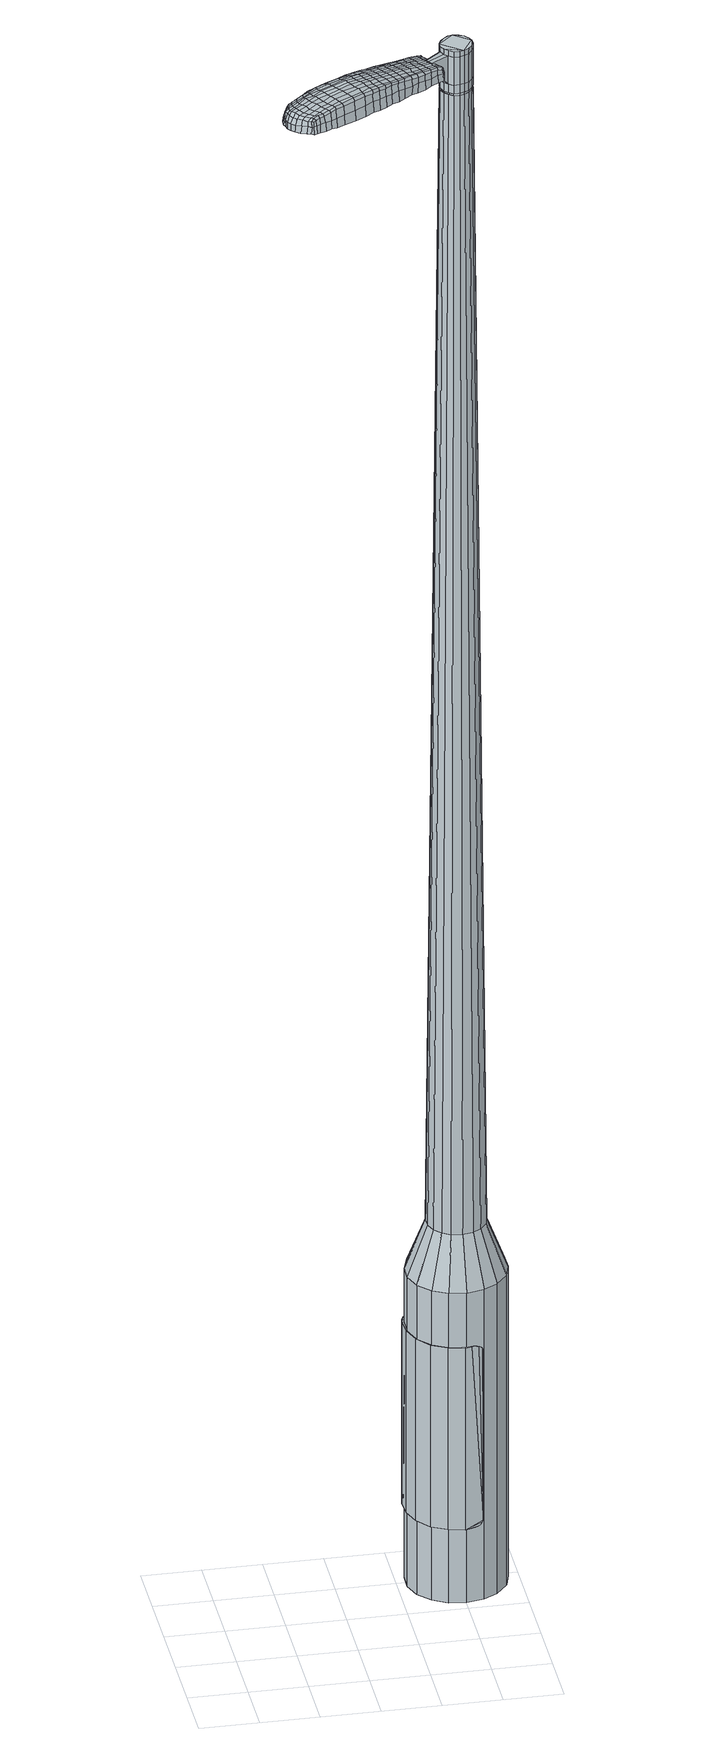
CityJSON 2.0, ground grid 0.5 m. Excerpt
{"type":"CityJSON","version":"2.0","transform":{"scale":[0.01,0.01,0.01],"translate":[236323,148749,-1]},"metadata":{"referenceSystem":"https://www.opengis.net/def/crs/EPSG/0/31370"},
"CityObjects":{
"object1":{"type":"GenericCityObject","attributes":{"cluster":23,"mean_distance_to_centroid":0.182,"new_centroid_x":236325,"new_centroid_y":148750.54,"mean_distance_to_camera":11.1,"H1":7.85,"H2":8.22,"Z_final":110.89,"cluster2":-1,"proj_x":236320.65,"proj_y":148743.31,"id_line":53399,"bearing_l":301.07,"distance":8.44,"orientation":"right","G_obj":211.07},"geometry":[{"type":"MultiSurface","lod":"2","boundaries":[[[0,1,2,3]],[[1,4,5,2]],[[4,6,7,5]],[[6,8,9,7]],[[8,10,11,9]],[[10,12,13,11]],[[12,14,15,13]],[[14,16,17,15]],[[16,18,19,17]],[[18,20,21,19]],[[20,22,23,21]],[[22,24,25,23]],[[24,26,27,25]],[[26,28,29,27]],[[28,30,31,29]],[[30,32,33,31]],[[32,34,35,33]],[[34,0,3,35]],[[36,37,38,39]],[[38,40,41,42]],[[41,43,42]],[[42,44,45,46]],[[45,47,46]],[[46,48,49,50]],[[49,51,50]],[[42,46,50,38]],[[50,52,39,38]],[[53,36,39]],[[2,5,7,35]],[[7,9,11,15]],[[11,13,15]],[[15,17,19,23]],[[19,21,23]],[[23,25,27,31]],[[27,29,31]],[[15,23,31,7]],[[31,33,35,7]],[[3,2,35]],[[1,0,54,55]],[[0,34,56,54]],[[34,32,57,56]],[[32,30,58,57]],[[30,28,59,58]],[[28,26,60,59]],[[26,24,61,60]],[[24,22,62,61]],[[22,20,63,62]],[[20,18,64,63]],[[18,16,65,64]],[[16,14,66,65]],[[14,12,67,66]],[[12,10,68,67]],[[10,8,69,68]],[[8,6,70,69]],[[6,4,71,70]],[[4,1,55,71]],[[55,54,72,73]],[[54,56,74,72]],[[56,57,75,74]],[[57,58,76,75]],[[58,59,77,76]],[[59,60,78,77]],[[60,61,79,78]],[[61,62,80,79]],[[62,63,81,80]],[[63,64,82,81]],[[64,65,83,82]],[[65,66,84,83]],[[66,67,85,84]],[[67,68,86,85]],[[68,69,87,86]],[[69,70,88,87]],[[70,71,89,88]],[[71,55,73,89]],[[90,91,92,93]],[[94,95,91,90]],[[96,97,95,94]],[[76,98,97,96]],[[77,99,98,76]],[[100,101,99,77]],[[79,102,101,100]],[[103,104,102,79]],[[105,106,104,103]],[[82,107,106,105]],[[108,109,107,82]],[[110,111,109,108]],[[112,113,111,110]],[[114,115,113,112]],[[87,116,115,114]],[[117,118,116,87]],[[119,120,118,117]],[[93,92,120,119]],[[121,122,123,124]],[[125,121,124,126]],[[127,125,126,128]],[[129,127,128,130]],[[131,129,130,132]],[[133,131,132,134]],[[135,133,134,136]],[[137,135,136,138]],[[139,137,138,140]],[[141,139,140,142]],[[143,141,142,144]],[[145,143,144,146]],[[147,145,146,148]],[[149,147,148,150]],[[151,149,150,152]],[[153,151,152,154]],[[73,72,90,93]],[[72,74,94,90]],[[74,75,96,94]],[[75,76,96]],[[78,100,77]],[[78,79,100]],[[80,103,79]],[[80,81,105,103]],[[81,82,105]],[[83,108,82]],[[83,84,110,108]],[[84,85,112,110]],[[85,86,114,112]],[[86,87,114]],[[88,117,87]],[[88,89,119,117]],[[89,73,93,119]],[[155,156,92,91]],[[156,157,120,92]],[[157,158,118,120]],[[158,116,118]],[[159,115,116]],[[159,160,113,115]],[[160,161,111,113]],[[161,162,109,111]],[[162,107,109]],[[163,106,107]],[[163,164,104,106]],[[164,102,104]],[[165,101,102]],[[165,99,101]],[[166,97,98]],[[166,167,95,97]],[[167,155,91,95]],[[39,52,153,168]],[[156,155,169,154]],[[53,39,168,122]],[[155,167,123,169]],[[36,53,122,121]],[[167,166,124,123]],[[37,36,121,125]],[[166,98,126,124]],[[38,37,125,127]],[[98,99,128,126]],[[40,38,127,129]],[[99,165,130,128]],[[41,40,129,131]],[[165,102,132,130]],[[43,41,131,133]],[[102,164,134,132]],[[42,43,133,135]],[[164,163,136,134]],[[44,42,135,137]],[[163,107,138,136]],[[45,44,137,139]],[[107,162,140,138]],[[47,45,139,141]],[[162,161,142,140]],[[46,47,141,143]],[[161,160,144,142]],[[48,46,143,145]],[[160,159,146,144]],[[49,48,145,147]],[[159,116,148,146]],[[51,49,147,149]],[[116,158,150,148]],[[50,51,149,151]],[[158,157,152,150]],[[52,50,151,153]],[[157,156,154,152]],[[153,154,170,171]],[[154,169,172,170]],[[169,123,173,172]],[[123,122,174,173]],[[122,168,175,174]],[[168,153,171,175]],[[176,177,178,179]],[[180,176,179,181]],[[176,180,182,183]],[[177,176,183,184]],[[185,186,187,188]],[[189,185,188,190]],[[185,189,191,192]],[[186,185,192,193]],[[194,195,196,197]],[[198,194,197,199]],[[194,198,200,201]],[[195,194,201,202]],[[203,204,205,206]],[[207,203,206,208]],[[203,207,209,210]],[[204,203,210,211]],[[212,213,214,215]],[[216,212,215,217]],[[212,216,218,219]],[[213,212,219,220]],[[221,222,223,224]],[[225,221,224,226]],[[221,225,227,228]],[[222,221,228,229]],[[230,231,232,233]],[[222,230,233,223]],[[230,222,229,234]],[[231,230,234,235]],[[236,237,238,239]],[[231,236,239,232]],[[236,231,235,240]],[[237,236,240,241]],[[242,180,181,243]],[[237,242,243,238]],[[242,237,241,244]],[[180,242,244,182]],[[245,246,247,248]],[[249,245,248,250]],[[245,249,251,252]],[[246,245,252,253]],[[254,255,256,257]],[[246,254,257,247]],[[254,246,253,258]],[[255,254,258,259]],[[260,261,262,263]],[[255,260,263,256]],[[260,255,259,264]],[[261,260,264,265]],[[266,267,268,269]],[[261,266,269,262]],[[266,261,265,270]],[[267,266,270,271]],[[272,177,184,273]],[[267,272,273,268]],[[272,267,271,274]],[[177,272,274,178]],[[275,276,277,278]],[[279,275,278,280]],[[275,279,281,282]],[[276,275,282,283]],[[284,285,286,287]],[[276,284,287,277]],[[284,276,283,288]],[[285,284,288,289]],[[290,291,292,293]],[[285,290,293,286]],[[290,285,289,294]],[[291,290,294,295]],[[296,189,190,297]],[[291,296,297,292]],[[296,291,295,298]],[[189,296,298,191]],[[299,300,301,302]],[[303,299,302,304]],[[299,303,305,306]],[[300,299,306,307]],[[308,309,310,311]],[[300,308,311,301]],[[308,300,307,312]],[[309,308,312,313]],[[314,315,316,317]],[[309,314,317,310]],[[314,309,313,318]],[[315,314,318,319]],[[320,321,322,323]],[[315,320,323,316]],[[320,315,319,324]],[[321,320,324,325]],[[326,186,193,327]],[[321,326,327,322]],[[326,321,325,328]],[[186,326,328,187]],[[329,215,214,330]],[[331,329,330,332]],[[329,331,333,334]],[[215,329,334,217]],[[335,331,332,336]],[[337,335,336,338]],[[335,337,339,340]],[[331,335,340,333]],[[341,337,338,342]],[[343,341,342,344]],[[341,343,345,346]],[[337,341,346,339]],[[347,343,344,348]],[[349,347,348,350]],[[347,349,351,352]],[[343,347,352,345]],[[353,349,350,354]],[[204,353,354,205]],[[353,204,211,355]],[[349,353,355,351]],[[356,357,202,201]],[[358,356,201,200]],[[356,358,359,360]],[[357,356,360,361]],[[362,363,361,360]],[[364,362,360,359]],[[362,364,365,366]],[[363,362,366,367]],[[368,369,367,366]],[[370,368,366,365]],[[368,370,371,372]],[[369,368,372,373]],[[374,375,373,372]],[[376,374,372,371]],[[374,376,209,207]],[[375,374,207,208]],[[377,378,379,380]],[[279,377,380,281]],[[377,279,280,381]],[[378,377,381,382]],[[383,198,199,384]],[[378,383,384,379]],[[383,378,382,385]],[[198,383,385,200]],[[386,387,388,389]],[[225,386,389,227]],[[386,225,226,390]],[[387,386,390,391]],[[392,393,394,395]],[[387,392,395,388]],[[392,387,391,396]],[[393,392,396,397]],[[398,195,202,399]],[[393,398,399,394]],[[398,393,397,400]],[[195,398,400,196]],[[401,402,403,404]],[[183,401,404,184]],[[401,183,182,405]],[[402,401,405,406]],[[407,408,409,410]],[[402,407,410,403]],[[407,402,406,411]],[[408,407,411,412]],[[413,206,205,414]],[[408,413,414,409]],[[413,408,412,415]],[[206,413,415,208]],[[416,417,418,419]],[[188,416,419,190]],[[416,188,187,420]],[[417,416,420,421]],[[422,210,209,423]],[[417,422,423,418]],[[422,417,421,424]],[[210,422,424,211]],[[425,426,427,428]],[[303,425,428,305]],[[425,303,304,429]],[[426,425,429,430]],[[431,216,217,432]],[[426,431,432,427]],[[431,426,430,433]],[[216,431,433,218]],[[434,435,436,437]],[[249,434,437,251]],[[434,249,250,438]],[[435,434,438,439]],[[440,441,442,443]],[[435,440,443,436]],[[440,435,439,444]],[[441,440,444,445]],[[446,213,220,447]],[[441,446,447,442]],[[446,441,445,448]],[[213,446,448,214]],[[449,450,439,438]],[[248,449,438,250]],[[449,248,247,451]],[[450,449,451,452]],[[453,454,445,444]],[[450,453,444,439]],[[453,450,452,455]],[[454,453,455,456]],[[457,330,214,448]],[[454,457,448,445]],[[457,454,456,458]],[[330,457,458,332]],[[459,460,461,462]],[[306,459,462,307]],[[459,306,305,428]],[[460,459,428,427]],[[463,334,333,464]],[[460,463,464,461]],[[463,460,427,432]],[[334,463,432,217]],[[465,466,452,451]],[[257,465,451,247]],[[465,257,256,467]],[[466,465,467,468]],[[469,470,456,455]],[[466,469,455,452]],[[469,466,468,471]],[[470,469,471,472]],[[473,336,332,458]],[[470,473,458,456]],[[473,470,472,474]],[[336,473,474,338]],[[475,476,477,478]],[[312,475,478,313]],[[475,312,307,462]],[[476,475,462,461]],[[479,340,339,480]],[[476,479,480,477]],[[479,476,461,464]],[[340,479,464,333]],[[481,482,468,467]],[[263,481,467,256]],[[481,263,262,483]],[[482,481,483,484]],[[485,486,472,471]],[[482,485,471,468]],[[485,482,484,487]],[[486,485,487,488]],[[489,342,338,474]],[[486,489,474,472]],[[489,486,488,490]],[[342,489,490,344]],[[491,492,493,494]],[[318,491,494,319]],[[491,318,313,478]],[[492,491,478,477]],[[495,346,345,496]],[[492,495,496,493]],[[495,492,477,480]],[[346,495,480,339]],[[497,498,484,483]],[[269,497,483,262]],[[497,269,268,499]],[[498,497,499,500]],[[501,502,488,487]],[[498,501,487,484]],[[501,498,500,503]],[[502,501,503,504]],[[505,348,344,490]],[[502,505,490,488]],[[505,502,504,506]],[[348,505,506,350]],[[507,508,509,510]],[[324,507,510,325]],[[507,324,319,494]],[[508,507,494,493]],[[511,352,351,512]],[[508,511,512,509]],[[511,508,493,496]],[[352,511,496,345]],[[513,514,500,499]],[[273,513,499,268]],[[513,273,184,404]],[[514,513,404,403]],[[515,516,504,503]],[[514,515,503,500]],[[515,514,403,410]],[[516,515,410,409]],[[517,354,350,506]],[[516,517,506,504]],[[517,516,409,414]],[[354,517,414,205]],[[518,519,421,420]],[[328,518,420,187]],[[518,328,325,510]],[[519,518,510,509]],[[520,355,211,424]],[[519,520,424,421]],[[520,519,509,512]],[[355,520,512,351]],[[521,522,382,381]],[[278,521,381,280]],[[521,278,277,523]],[[522,521,523,524]],[[525,358,200,385]],[[522,525,385,382]],[[525,522,524,526]],[[358,525,526,359]],[[527,528,529,530]],[[228,527,530,229]],[[527,228,227,389]],[[528,527,389,388]],[[531,532,533,534]],[[528,531,534,529]],[[531,528,388,395]],[[532,531,395,394]],[[535,357,361,536]],[[532,535,536,533]],[[535,532,394,399]],[[357,535,399,202]],[[537,538,524,523]],[[287,537,523,277]],[[537,287,286,539]],[[538,537,539,540]],[[541,364,359,526]],[[538,541,526,524]],[[541,538,540,542]],[[364,541,542,365]],[[543,544,545,546]],[[234,543,546,235]],[[543,234,229,530]],[[544,543,530,529]],[[547,548,549,550]],[[544,547,550,545]],[[547,544,529,534]],[[548,547,534,533]],[[551,363,367,552]],[[548,551,552,549]],[[551,548,533,536]],[[363,551,536,361]],[[553,554,540,539]],[[293,553,539,286]],[[553,293,292,555]],[[554,553,555,556]],[[557,370,365,542]],[[554,557,542,540]],[[557,554,556,558]],[[370,557,558,371]],[[559,560,561,562]],[[240,559,562,241]],[[559,240,235,546]],[[560,559,546,545]],[[563,564,565,566]],[[560,563,566,561]],[[563,560,545,550]],[[564,563,550,549]],[[567,369,373,568]],[[564,567,568,565]],[[567,564,549,552]],[[369,567,552,367]],[[569,570,556,555]],[[297,569,555,292]],[[569,297,190,419]],[[570,569,419,418]],[[571,376,371,558]],[[570,571,558,556]],[[571,570,418,423]],[[376,571,423,209]],[[572,573,406,405]],[[244,572,405,182]],[[572,244,241,562]],[[573,572,562,561]],[[574,575,412,411]],[[573,574,411,406]],[[574,573,561,566]],[[575,574,566,565]],[[576,375,208,415]],[[575,576,415,412]],[[576,575,565,568]],[[375,576,568,373]],[[577,578,579,580]],[[580,579,581,582]],[[583,581,579,584]],[[584,579,578,585]],[[586,587,588,589]],[[589,588,590,591]],[[592,590,588,593]],[[593,588,587,594]],[[595,596,597,598]],[[598,597,599,600]],[[601,599,597,602]],[[602,597,596,603]],[[604,605,606,607]],[[607,606,608,609]],[[610,608,606,611]],[[611,606,605,612]],[[613,614,615,616]],[[616,615,617,618]],[[619,617,615,620]],[[620,615,614,621]],[[622,623,624,625]],[[625,624,626,627]],[[628,626,624,629]],[[629,624,623,630]],[[631,632,633,634]],[[634,633,623,622]],[[630,623,633,635]],[[635,633,632,636]],[[637,638,639,640]],[[640,639,632,631]],[[636,632,639,641]],[[641,639,638,642]],[[582,581,643,644]],[[644,643,638,637]],[[642,638,643,645]],[[645,643,581,583]],[[646,647,648,649]],[[649,648,650,651]],[[652,650,648,653]],[[653,648,647,654]],[[655,656,657,658]],[[658,657,647,646]],[[654,647,657,659]],[[659,657,656,660]],[[661,662,663,664]],[[664,663,656,655]],[[660,656,663,665]],[[665,663,662,666]],[[667,668,669,670]],[[670,669,662,661]],[[666,662,669,671]],[[671,669,668,672]],[[585,578,673,674]],[[674,673,668,667]],[[672,668,673,675]],[[675,673,578,577]],[[676,677,678,679]],[[679,678,680,681]],[[682,680,678,683]],[[683,678,677,684]],[[685,686,687,688]],[[688,687,677,676]],[[684,677,687,689]],[[689,687,686,690]],[[691,692,693,694]],[[694,693,686,685]],[[690,686,693,695]],[[695,693,692,696]],[[591,590,697,698]],[[698,697,692,691]],[[696,692,697,699]],[[699,697,590,592]],[[700,701,702,703]],[[703,702,704,705]],[[706,704,702,707]],[[707,702,701,708]],[[709,710,711,712]],[[712,711,701,700]],[[708,701,711,713]],[[713,711,710,714]],[[715,716,717,718]],[[718,717,710,709]],[[714,710,717,719]],[[719,717,716,720]],[[721,722,723,724]],[[724,723,716,715]],[[720,716,723,725]],[[725,723,722,726]],[[594,587,727,728]],[[728,727,722,721]],[[726,722,727,729]],[[729,727,587,586]],[[613,616,730,731]],[[731,730,732,733]],[[734,732,730,735]],[[735,730,616,618]],[[733,732,736,737]],[[737,736,738,739]],[[740,738,736,741]],[[741,736,732,734]],[[739,738,742,743]],[[743,742,744,745]],[[746,744,742,747]],[[747,742,738,740]],[[745,744,748,749]],[[749,748,750,751]],[[752,750,748,753]],[[753,748,744,746]],[[751,750,754,755]],[[755,754,605,604]],[[612,605,754,756]],[[756,754,750,752]],[[603,757,758,602]],[[602,758,759,601]],[[760,759,758,761]],[[761,758,757,762]],[[762,763,764,761]],[[761,764,765,760]],[[766,765,764,767]],[[767,764,763,768]],[[768,769,770,767]],[[767,770,771,766]],[[772,771,770,773]],[[773,770,769,774]],[[774,775,776,773]],[[773,776,777,772]],[[610,777,776,608]],[[608,776,775,609]],[[778,779,780,781]],[[781,780,680,682]],[[681,680,780,782]],[[782,780,779,783]],[[600,599,784,785]],[[785,784,779,778]],[[783,779,784,786]],[[786,784,599,601]],[[787,788,789,790]],[[790,789,626,628]],[[627,626,789,791]],[[791,789,788,792]],[[793,794,795,796]],[[796,795,788,787]],[[792,788,795,797]],[[797,795,794,798]],[[603,596,799,800]],[[800,799,794,793]],[[798,794,799,801]],[[801,799,596,595]],[[802,803,804,805]],[[805,804,584,585]],[[583,584,804,806]],[[806,804,803,807]],[[808,809,810,811]],[[811,810,803,802]],[[807,803,810,812]],[[812,810,809,813]],[[604,607,814,815]],[[815,814,809,808]],[[813,809,814,816]],[[816,814,607,609]],[[817,818,819,820]],[[820,819,589,591]],[[586,589,819,821]],[[821,819,818,822]],[[610,611,823,824]],[[824,823,818,817]],[[822,818,823,825]],[[825,823,611,612]],[[826,827,828,829]],[[829,828,704,706]],[[705,704,828,830]],[[828,827,830]],[[618,617,831,832]],[[832,831,827,826]],[[830,827,831,833]],[[833,831,617,619]],[[834,835,836]],[[836,835,650,652]],[[651,650,835,837]],[[837,835,834,838]],[[839,840,841,842]],[[842,841,834,836]],[[838,834,841,843]],[[843,841,840,844]],[[621,614,845,846]],[[846,845,840,839]],[[844,840,845,847]],[[847,845,614,613]],[[838,848,849,837]],[[837,849,649,651]],[[646,649,849,850]],[[850,849,848,851]],[[844,852,853,843]],[[843,853,848,838]],[[851,848,853,854]],[[854,853,852,855]],[[613,731,856,847]],[[847,856,852,844]],[[855,852,856,857]],[[857,856,731,733]],[[858,859,860,861]],[[861,860,707,708]],[[706,707,860,829]],[[829,860,859,826]],[[734,735,862,863]],[[863,862,859,858]],[[826,859,862,832]],[[832,862,735,618]],[[851,864,865,850]],[[850,865,658,646]],[[655,658,865,866]],[[866,865,864,867]],[[855,868,869,854]],[[854,869,864,851]],[[867,864,869,870]],[[870,869,868,871]],[[733,737,872,857]],[[857,872,868,855]],[[871,868,872,873]],[[873,872,737,739]],[[874,875,876,877]],[[877,876,713,714]],[[708,713,876,861]],[[861,876,875,858]],[[740,741,878,879]],[[879,878,875,874]],[[858,875,878,863]],[[863,878,741,734]],[[867,880,881,866]],[[866,881,664,655]],[[661,664,881,882]],[[882,881,880,883]],[[871,884,885,870]],[[870,885,880,867]],[[883,880,885,886]],[[886,885,884,887]],[[739,743,888,873]],[[873,888,884,871]],[[887,884,888,889]],[[889,888,743,745]],[[890,891,892,893]],[[893,892,719,720]],[[714,719,892,877]],[[877,892,891,874]],[[746,747,894,895]],[[895,894,891,890]],[[874,891,894,879]],[[879,894,747,740]],[[883,896,897,882]],[[882,897,670,661]],[[667,670,897,898]],[[898,897,896,899]],[[887,900,901,886]],[[886,901,896,883]],[[899,896,901,902]],[[902,901,900,903]],[[745,749,904,889]],[[889,904,900,887]],[[903,900,904,905]],[[905,904,749,751]],[[906,907,908,909]],[[909,908,725,726]],[[720,725,908,893]],[[893,908,907,890]],[[752,753,910,911]],[[911,910,907,906]],[[890,907,910,895]],[[895,910,753,746]],[[899,912,913,898]],[[898,913,674,667]],[[585,674,913,805]],[[805,913,912,802]],[[903,914,915,902]],[[902,915,912,899]],[[802,912,915,811]],[[811,915,914,808]],[[751,755,916,905]],[[905,916,914,903]],[[808,914,916,815]],[[815,916,755,604]],[[822,917,918,821]],[[821,918,729,586]],[[726,729,918,909]],[[909,918,917,906]],[[612,756,919,825]],[[825,919,917,822]],[[906,917,919,911]],[[911,919,756,752]],[[783,920,921,782]],[[782,921,679,681]],[[676,679,921,922]],[[922,921,920,923]],[[601,759,924,786]],[[786,924,920,783]],[[923,920,924,925]],[[925,924,759,760]],[[926,927,928,929]],[[929,928,629,630]],[[628,629,928,790]],[[790,928,927,787]],[[930,931,932,933]],[[933,932,927,926]],[[787,927,932,796]],[[796,932,931,793]],[[762,757,934,935]],[[935,934,931,930]],[[793,931,934,800]],[[800,934,757,603]],[[923,936,937,922]],[[922,937,688,676]],[[685,688,937,938]],[[938,937,936,939]],[[760,765,940,925]],[[925,940,936,923]],[[939,936,940,941]],[[941,940,765,766]],[[942,943,944,945]],[[945,944,635,636]],[[630,635,944,929]],[[929,944,943,926]],[[946,947,948,949]],[[949,948,943,942]],[[926,943,948,933]],[[933,948,947,930]],[[768,763,950,951]],[[951,950,947,946]],[[930,947,950,935]],[[935,950,763,762]],[[939,952,953,938]],[[938,953,694,685]],[[691,694,953,954]],[[954,953,952,955]],[[766,771,956,941]],[[941,956,952,939]],[[955,952,956,957]],[[957,956,771,772]],[[958,959,960,961]],[[961,960,641,642]],[[636,641,960,945]],[[945,960,959,942]],[[962,963,964,965]],[[965,964,959,958]],[[942,959,964,949]],[[949,964,963,946]],[[774,769,966,967]],[[967,966,963,962]],[[946,963,966,951]],[[951,966,769,768]],[[955,968,969,954]],[[954,969,698,691]],[[591,698,969,820]],[[820,969,968,817]],[[772,777,970,957]],[[957,970,968,955]],[[817,968,970,824]],[[824,970,777,610]],[[807,971,972,806]],[[806,972,645,583]],[[642,645,972,961]],[[961,972,971,958]],[[813,973,974,812]],[[812,974,971,807]],[[958,971,974,965]],[[965,974,973,962]],[[609,775,975,816]],[[816,975,973,813]],[[962,973,975,967]],[[967,975,775,774]],[[577,580,179,178]],[[580,582,181,179]],[[592,593,192,191]],[[593,594,193,192]],[[595,598,197,196]],[[598,600,199,197]],[[619,620,219,218]],[[620,621,220,219]],[[622,625,224,223]],[[625,627,226,224]],[[631,634,233,232]],[[634,622,223,233]],[[637,640,239,238]],[[640,631,232,239]],[[582,644,243,181]],[[644,637,238,243]],[[652,653,252,251]],[[653,654,253,252]],[[654,659,258,253]],[[659,660,259,258]],[[660,665,264,259]],[[665,666,265,264]],[[666,671,270,265]],[[671,672,271,270]],[[672,675,274,271]],[[675,577,178,274]],[[682,683,282,281]],[[683,684,283,282]],[[684,689,288,283]],[[689,690,289,288]],[[690,695,294,289]],[[695,696,295,294]],[[696,699,298,295]],[[699,592,191,298]],[[700,703,302,301]],[[703,705,304,302]],[[709,712,311,310]],[[712,700,301,311]],[[715,718,317,316]],[[718,709,310,317]],[[721,724,323,322]],[[724,715,316,323]],[[594,728,327,193]],[[728,721,322,327]],[[778,781,380,379]],[[781,682,281,380]],[[600,785,384,199]],[[785,778,379,384]],[[627,791,390,226]],[[791,792,391,390]],[[792,797,396,391]],[[797,798,397,396]],[[798,801,400,397]],[[801,595,196,400]],[[705,830,429,304]],[[830,430,429]],[[830,833,433,430]],[[833,619,218,433]],[[836,437,436]],[[836,652,251,437]],[[839,842,443,442]],[[842,836,436,443]],[[621,846,447,220]],[[846,839,442,447]],[[976,977,978,979]],[[980,981,979,978]],[[982,983,984,985]],[[986,987,988,989]],[[977,990,991,978]],[[992,980,978,991]],[[993,982,985,994]],[[995,996,987,986]],[[990,997,998,991]],[[998,999,992,991]],[[1000,993,994,1001]],[[1002,996,995,1003]],[[997,1004,1005,998]],[[1005,1006,999,998]],[[1007,1000,1001,1008]],[[1009,1002,1003,1010]],[[1011,1012,1013,1014]],[[1015,1016,1012,1011]],[[1015,1017,1018,1016]],[[1017,1019,1020,1018]],[[1021,1022,1023,1024]],[[1025,1026,1022,1021]],[[1027,1028,1026,1025]],[[1029,1030,1028,1027]],[[1024,1013,1012,1021]],[[1021,1012,1016,1025]],[[1016,1018,1027,1025]],[[1018,1020,1029,1027]],[[985,984,981,980]],[[994,985,980,992]],[[999,1001,994,992]],[[1006,1008,1001,999]],[[986,989,983,982]],[[995,986,982,993]],[[1003,995,993,1000]],[[1010,1003,1000,1007]],[[987,1011,1014,988]],[[996,1015,1011,987]],[[1017,1015,996,1002]],[[1019,1017,1002,1009]],[[1031,1032,1033,1034]],[[1033,1035,1036,1037]],[[1033,1037,1038,1039]],[[1033,1039,1034]],[[1040,1031,1034,1041]],[[1042,1041,1034,1043]],[[1044,1043,1034]],[[1045,1033,1032,1046]],[[1047,1045,1046,1048]],[[1049,1047,1048,1050]],[[1051,1049,1050,1052]],[[1053,1051,1052,1054]],[[1054,1055,1056,1057]],[[1054,1057,1058,1059]],[[1054,1059,1060,1061]],[[1060,1062,1063,1064]],[[1060,1064,1065,1066]],[[1060,1066,1061]],[[1054,1061,1053]],[[1067,1068,1032,1031]],[[1069,1070,1035,1033]],[[1071,1072,1044,1034]],[[1068,1073,1046,1032]],[[1074,1069,1033,1045]],[[1073,1075,1048,1046]],[[1076,1074,1045,1047]],[[1075,1077,1050,1048]],[[1078,1076,1047,1049]],[[1077,1079,1052,1050]],[[1080,1078,1049,1051]],[[1079,1081,1054,1052]],[[1082,1080,1051,1053]],[[1081,1083,1055,1054]],[[1084,1085,1062,1060]],[[1086,1082,1053,1061]],[[1056,1055,1083,1087]],[[1057,1056,1087,1088]],[[1058,1057,1088,1089]],[[1059,1058,1089,1090]],[[1060,1059,1090,1084]],[[1091,1067,1031,1040]],[[1092,1091,1040,1041]],[[1093,1092,1041,1042]],[[1094,1093,1042,1043]],[[1072,1094,1043,1044]],[[1036,1035,1070,1095]],[[1063,1062,1085,1096]],[[1037,1036,1095,1097]],[[1038,1037,1097,1098]],[[1039,1038,1098,1099]],[[1034,1039,1099,1071]],[[1064,1063,1096,1100]],[[1065,1064,1100,1101]],[[1066,1065,1101,1102]],[[1061,1066,1102,1086]]]}]}
},
"vertices":[
[163,129,384],[158,143,384],[158,143,96],[163,129,96],[158,158,384],[158,158,96],[163,172,384],[163,172,96],[172,183,384],[172,183,96],[184,191,384],[184,191,96],[199,194,384],[199,194,96],[213,191,384],[213,191,96],[226,184,384],[226,184,96],[236,173,384],[236,173,96],[241,159,384],[241,159,96],[241,145,384],[241,145,96],[237,131,384],[237,131,96],[227,119,384],[227,119,96],[215,112,384],[215,112,96],[200,109,384],[200,109,96],[186,111,384],[186,111,96],[173,118,384],[173,118,96],[195,138,1524],[200,138,1524],[204,139,1524],[188,144,1524],[208,141,1524],[211,145,1524],[213,154,1524],[213,149,1524],[211,158,1524],[208,162,1524],[199,165,1524],[204,164,1524],[195,164,1524],[191,161,1524],[186,153,1524],[188,158,1524],[186,149,1524],[191,141,1524],[178,138,429],[175,146,429],[184,132,429],[191,127,429],[200,126,429],[209,128,429],[216,132,429],[222,139,429],[224,147,429],[224,156,429],[221,164,429],[215,171,429],[208,175,429],[199,176,429],[191,175,429],[183,170,429],[178,163,429],[175,155,429],[188,144,1483],[186,149,1483],[191,141,1483],[195,138,1483],[200,138,1483],[204,139,1483],[208,141,1483],[211,145,1483],[213,149,1483],[213,154,1483],[211,158,1483],[208,162,1483],[204,164,1483],[199,165,1483],[195,164,1483],[191,161,1483],[188,158,1483],[186,153,1483],[189,145,1483],[189,145,1485],[187,149,1485],[187,149,1483],[192,141,1483],[192,141,1485],[195,139,1483],[195,139,1485],[200,138,1485],[204,139,1485],[208,142,1483],[208,142,1485],[211,145,1485],[212,149,1483],[212,149,1485],[212,154,1483],[212,154,1485],[211,158,1485],[208,161,1483],[208,161,1485],[204,163,1483],[204,163,1485],[199,164,1483],[199,164,1485],[195,163,1483],[195,163,1485],[191,161,1485],[188,157,1483],[188,157,1485],[187,153,1483],[187,153,1485],[195,138,1519],[191,141,1519],[191,141,1493],[195,138,1493],[200,138,1519],[200,138,1493],[204,139,1519],[204,139,1493],[208,141,1519],[208,141,1493],[211,145,1519],[211,145,1493],[213,149,1519],[213,149,1493],[213,154,1519],[213,154,1493],[211,158,1519],[211,158,1493],[208,162,1519],[208,162,1493],[204,164,1519],[204,164,1493],[199,165,1519],[199,165,1493],[195,164,1519],[195,164,1493],[191,161,1519],[191,161,1493],[188,158,1519],[188,158,1493],[186,153,1519],[186,153,1493],[186,149,1519],[186,149,1493],[188,144,1485],[186,149,1485],[186,153,1485],[188,158,1485],[195,164,1485],[199,165,1485],[204,164,1485],[208,162,1485],[213,154,1485],[213,149,1485],[208,141,1485],[195,138,1485],[191,141,1485],[188,144,1519],[188,144,1493],[170,137,1513],[170,137,1518],[172,135,1513],[174,132,1513],[174,132,1518],[172,135,1518],[99,113,1519],[105,117,1518],[103,117,1509],[97,114,1510],[91,109,1519],[89,110,1510],[93,108,1526],[100,112,1525],[106,116,1525],[118,80,1519],[124,84,1518],[124,86,1525],[118,82,1525],[111,75,1519],[111,77,1526],[111,73,1510],[118,78,1510],[124,82,1509],[46,57,1519],[44,60,1519],[44,60,1513],[46,57,1513],[49,54,1519],[49,54,1513],[51,55,1524],[48,58,1524],[46,61,1524],[110,95,1530],[116,99,1529],[114,102,1529],[108,98,1530],[102,91,1531],[100,94,1531],[104,87,1530],[112,92,1530],[118,96,1529],[179,137,1512],[177,140,1512],[176,139,1517],[178,137,1517],[180,135,1512],[179,134,1517],[180,134,1506],[178,137,1506],[177,139,1506],[49,81,1519],[51,83,1519],[50,84,1512],[47,82,1512],[47,80,1518],[45,80,1512],[48,79,1522],[49,80,1523],[52,83,1524],[55,86,1519],[60,90,1519],[58,90,1512],[53,87,1512],[56,85,1524],[61,89,1525],[64,93,1519],[71,97,1519],[69,98,1511],[63,94,1511],[66,92,1526],[73,96,1526],[81,103,1519],[79,104,1510],[82,102,1526],[164,148,1513],[157,144,1513],[158,143,1518],[165,147,1517],[169,150,1512],[169,149,1516],[168,150,1506],[163,148,1507],[156,145,1507],[150,141,1514],[144,137,1515],[145,136,1520],[152,140,1519],[149,141,1507],[142,138,1507],[137,134,1515],[131,130,1516],[132,129,1522],[139,133,1521],[136,134,1508],[129,131,1508],[124,127,1517],[118,123,1517],[119,123,1524],[126,126,1523],[122,127,1508],[116,124,1509],[111,120,1518],[113,119,1524],[109,121,1509],[66,50,1519],[69,52,1519],[69,53,1524],[66,52,1523],[64,50,1518],[64,51,1522],[64,48,1512],[66,49,1512],[69,50,1512],[74,54,1519],[79,56,1519],[79,58,1525],[73,55,1524],[74,52,1512],[79,55,1512],[84,59,1519],[91,63,1519],[91,65,1526],[84,61,1526],[84,57,1511],[91,61,1511],[101,69,1519],[101,71,1526],[101,67,1510],[179,122,1513],[173,117,1513],[173,116,1507],[179,120,1507],[184,125,1512],[184,124,1506],[183,125,1516],[179,123,1517],[173,119,1518],[167,113,1514],[161,109,1515],[160,107,1507],[167,111,1507],[167,114,1519],[161,110,1520],[155,105,1515],[148,100,1516],[148,99,1508],[154,103,1508],[155,106,1521],[148,102,1522],[142,96,1517],[136,92,1517],[136,90,1509],[142,94,1508],[142,98,1523],[136,94,1524],[130,88,1518],[130,86,1509],[130,90,1524],[173,134,1519],[172,136,1519],[167,130,1520],[165,132,1520],[168,128,1520],[175,132,1519],[160,126,1522],[159,129,1522],[154,122,1523],[153,125,1523],[156,120,1523],[162,124,1521],[148,119,1524],[146,121,1524],[141,115,1525],[140,117,1525],[143,112,1525],[149,116,1524],[135,111,1526],[133,113,1526],[129,107,1527],[127,110,1527],[130,104,1527],[137,108,1526],[122,103,1528],[121,106,1528],[124,100,1528],[50,60,1527],[48,63,1527],[53,57,1526],[57,59,1527],[54,62,1528],[52,65,1528],[60,65,1529],[58,68,1529],[62,62,1528],[69,66,1530],[66,69,1530],[64,72,1530],[72,73,1531],[70,76,1531],[75,69,1530],[82,74,1531],[80,77,1531],[78,81,1531],[91,84,1531],[89,87,1531],[93,81,1531],[62,49,1518],[59,50,1519],[58,49,1513],[61,48,1513],[62,51,1523],[59,51,1523],[54,52,1519],[53,51,1513],[55,53,1524],[45,78,1518],[44,75,1518],[46,75,1523],[47,78,1523],[44,78,1513],[43,75,1513],[43,72,1519],[43,68,1519],[44,68,1524],[45,72,1523],[42,72,1513],[42,67,1513],[43,64,1519],[45,65,1524],[43,64,1513],[101,111,1528],[102,109,1528],[108,113,1528],[107,115,1527],[94,107,1528],[94,105,1529],[103,107,1529],[105,104,1530],[111,108,1529],[110,110,1528],[96,103,1529],[97,100,1530],[106,101,1530],[113,105,1529],[99,97,1531],[118,83,1528],[116,85,1529],[109,80,1529],[110,79,1528],[124,87,1527],[122,89,1528],[114,89,1529],[107,84,1530],[120,93,1528],[185,127,1512],[184,129,1512],[183,129,1517],[184,127,1517],[185,126,1506],[184,128,1506],[182,132,1512],[181,131,1517],[182,131,1506],[171,150,1512],[172,149,1512],[171,149,1506],[170,150,1506],[170,149,1517],[171,147,1517],[173,146,1512],[175,144,1512],[174,144,1506],[172,147,1506],[172,146,1517],[174,143,1517],[176,142,1512],[175,142,1506],[175,141,1517],[166,146,1519],[167,145,1519],[159,143,1520],[160,141,1520],[168,143,1519],[169,141,1519],[161,139,1520],[163,137,1520],[170,138,1519],[164,135,1520],[179,124,1519],[178,126,1519],[172,122,1520],[173,120,1520],[176,128,1519],[170,124,1520],[153,139,1521],[154,138,1521],[146,135,1522],[147,134,1522],[155,135,1521],[156,133,1521],[148,132,1522],[150,129,1523],[158,131,1522],[151,127,1523],[166,116,1521],[165,118,1521],[159,113,1522],[160,112,1522],[164,120,1521],[157,116,1522],[140,132,1523],[141,130,1523],[133,128,1524],[134,127,1524],[142,128,1523],[143,126,1524],[135,125,1525],[137,122,1525],[145,123,1524],[138,120,1525],[154,108,1523],[153,109,1523],[147,105,1524],[148,103,1524],[151,112,1524],[145,108,1525],[127,125,1525],[128,123,1525],[120,121,1526],[121,120,1526],[129,121,1526],[130,119,1526],[122,117,1527],[124,115,1527],[132,116,1526],[126,112,1527],[142,99,1525],[141,101,1525],[135,97,1526],[136,95,1526],[139,104,1526],[133,100,1527],[114,118,1527],[115,116,1527],[116,114,1527],[118,111,1528],[119,109,1528],[130,91,1527],[128,93,1527],[126,96,1528],[64,52,1525],[62,53,1525],[68,54,1526],[65,54,1526],[57,54,1526],[61,56,1527],[49,79,1525],[48,77,1525],[51,79,1526],[52,81,1525],[47,73,1525],[47,70,1526],[50,72,1527],[50,76,1526],[47,66,1526],[51,69,1527],[72,56,1526],[70,57,1527],[78,59,1527],[75,60,1528],[66,59,1528],[72,62,1529],[56,84,1526],[56,82,1527],[61,85,1528],[61,87,1527],[55,79,1527],[55,75,1528],[61,79,1529],[61,82,1528],[56,72,1528],[62,76,1530],[83,62,1528],[81,63,1529],[90,66,1528],[88,68,1529],[78,66,1529],[85,71,1530],[66,91,1528],[66,89,1528],[73,93,1529],[73,95,1528],[67,86,1529],[67,83,1530],[75,87,1530],[74,90,1530],[69,79,1530],[76,84,1531],[100,72,1529],[99,74,1529],[96,77,1530],[83,101,1528],[84,99,1529],[85,96,1530],[86,93,1530],[87,90,1531],[104,115,1509],[106,115,1518],[99,111,1518],[98,112,1509],[92,107,1519],[90,108,1510],[94,106,1525],[101,111,1525],[107,114,1525],[123,87,1525],[123,86,1518],[117,82,1518],[117,83,1525],[110,77,1519],[110,79,1525],[110,75,1510],[117,80,1509],[123,84,1509],[46,61,1513],[47,61,1519],[48,59,1519],[47,58,1513],[51,56,1519],[50,55,1513],[52,57,1524],[49,59,1524],[48,62,1524],[114,102,1528],[116,99,1528],[109,95,1529],[108,98,1529],[102,91,1529],[100,93,1529],[104,88,1529],[111,92,1529],[117,96,1528],[175,138,1516],[175,138,1512],[177,136,1512],[176,136,1516],[178,134,1512],[177,133,1516],[178,133,1506],[176,136,1506],[175,138,1506],[51,83,1512],[52,82,1519],[50,80,1518],[48,81,1512],[48,79,1518],[47,79,1512],[49,78,1522],[51,79,1523],[53,81,1523],[59,89,1512],[61,88,1519],[56,85,1519],[55,85,1512],[57,84,1524],[62,87,1525],[70,96,1511],[72,95,1519],[66,91,1519],[64,92,1511],[67,91,1525],[74,95,1526],[82,101,1519],[80,102,1510],[83,101,1526],[159,142,1518],[158,142,1513],[165,146,1513],[166,145,1517],[169,148,1512],[169,147,1515],[168,148,1506],[163,146,1506],[157,143,1507],[146,135,1520],[145,135,1514],[151,139,1514],[153,138,1519],[150,139,1507],[143,136,1507],[133,128,1522],[131,128,1516],[138,132,1515],[139,131,1521],[136,133,1508],[130,129,1508],[120,121,1523],[118,122,1517],[125,125,1516],[126,124,1522],[123,126,1508],[117,122,1508],[112,118,1517],[114,117,1524],[110,119,1509],[68,55,1523],[69,54,1519],[66,52,1518],[65,53,1523],[64,52,1518],[64,53,1522],[64,50,1512],[66,51,1512],[68,52,1512],[78,60,1525],[78,58,1519],[73,56,1519],[73,57,1524],[73,54,1512],[78,56,1512],[90,66,1526],[90,65,1519],[83,61,1519],[83,62,1525],[83,59,1511],[90,63,1511],[100,71,1519],[100,72,1526],[100,69,1510],[172,117,1507],[172,119,1513],[178,123,1513],[178,122,1506],[182,126,1512],[182,125,1506],[181,126,1515],[178,124,1517],[172,120,1518],[159,109,1507],[160,110,1514],[166,115,1514],[166,113,1507],[166,116,1519],[160,112,1520],[147,100,1508],[147,102,1516],[153,106,1515],[153,104,1508],[153,108,1521],[147,104,1522],[135,92,1508],[135,94,1517],[141,98,1516],[141,96,1508],[141,99,1522],[135,95,1523],[129,90,1517],[129,88,1509],[129,91,1524],[172,133,1518],[171,136,1518],[166,130,1519],[165,132,1519],[168,127,1519],[174,131,1518],[160,126,1520],[158,128,1520],[153,122,1521],[152,124,1521],[155,119,1521],[161,123,1520],[147,118,1523],[146,121,1523],[141,114,1524],[139,117,1524],[142,112,1524],[149,116,1523],[134,111,1525],[133,113,1525],[128,107,1526],[127,109,1526],[130,104,1526],[136,108,1525],[122,103,1527],[120,106,1527],[124,100,1527],[50,63,1526],[51,60,1526],[54,58,1525],[57,60,1526],[55,62,1526],[53,65,1526],[58,69,1528],[60,66,1528],[63,63,1527],[69,66,1528],[66,69,1529],[65,72,1529],[71,76,1530],[72,73,1530],[75,70,1529],[82,75,1530],[80,78,1530],[78,81,1530],[89,87,1530],[91,84,1530],[93,81,1530],[59,51,1513],[59,52,1518],[62,51,1518],[62,50,1512],[63,53,1523],[60,53,1523],[55,54,1519],[55,53,1513],[56,55,1523],[48,75,1523],[46,75,1518],[47,77,1518],[49,77,1523],[46,78,1512],[45,75,1512],[46,68,1523],[45,68,1519],[46,71,1519],[47,72,1523],[45,72,1513],[44,68,1513],[45,65,1519],[47,65,1524],[45,64,1513],[108,112,1527],[102,109,1527],[102,110,1527],[108,113,1526],[94,106,1527],[95,104,1528],[111,107,1528],[105,104,1528],[103,106,1528],[110,110,1527],[96,102,1528],[97,99,1529],[106,101,1529],[112,104,1528],[98,96,1529],[108,81,1528],[116,86,1527],[117,84,1527],[110,80,1527],[123,88,1526],[122,89,1527],[114,89,1528],[106,84,1528],[120,93,1527],[181,128,1516],[182,128,1512],[183,127,1512],[182,127,1516],[182,126,1506],[180,130,1512],[179,130,1516],[180,130,1506],[170,147,1512],[170,148,1512],[169,148,1506],[170,147,1516],[170,146,1516],[172,143,1506],[173,143,1512],[171,145,1512],[170,145,1506],[171,144,1516],[172,142,1516],[174,141,1512],[173,141,1506],[173,140,1516],[166,144,1518],[166,145,1518],[159,141,1519],[160,141,1519],[168,140,1518],[167,142,1518],[161,139,1519],[162,136,1519],[170,138,1518],[164,134,1519],[171,121,1519],[177,125,1518],[178,124,1518],[172,121,1519],[175,128,1518],[169,124,1519],[153,137,1520],[153,138,1520],[146,134,1521],[147,133,1521],[156,133,1520],[154,135,1520],[148,131,1521],[149,129,1521],[157,130,1520],[151,127,1521],[159,113,1521],[165,117,1520],[165,116,1520],[159,112,1521],[163,120,1520],[157,116,1521],[140,130,1522],[140,131,1522],[133,127,1523],[134,126,1523],[143,125,1522],[141,128,1522],[135,124,1523],[136,122,1524],[144,123,1523],[138,119,1524],[146,105,1523],[152,109,1522],[153,108,1522],[147,104,1523],[151,112,1522],[144,108,1523],[127,123,1524],[127,124,1524],[120,120,1525],[121,119,1525],[130,118,1525],[129,120,1524],[122,117,1525],[124,114,1526],[131,116,1525],[125,112,1526],[134,97,1525],[140,101,1524],[141,100,1524],[135,96,1525],[138,104,1524],[132,100,1525],[115,116,1526],[114,117,1526],[117,111,1527],[116,113,1526],[119,108,1527],[128,93,1526],[129,92,1526],[126,97,1526],[62,54,1524],[64,54,1524],[67,55,1525],[65,55,1525],[58,56,1525],[61,57,1525],[52,78,1525],[50,76,1524],[50,78,1524],[53,80,1525],[51,72,1526],[48,70,1525],[49,73,1524],[52,75,1525],[49,66,1525],[52,69,1526],[70,58,1526],[72,57,1526],[77,60,1526],[75,61,1527],[66,60,1526],[72,63,1527],[62,85,1527],[57,81,1526],[57,83,1526],[62,86,1526],[62,79,1528],[56,75,1527],[56,78,1526],[62,82,1527],[57,72,1527],[63,75,1528],[81,64,1527],[83,63,1527],[89,67,1527],[88,68,1528],[78,67,1528],[85,71,1529],[74,92,1528],[67,88,1527],[67,90,1527],[74,94,1527],[75,87,1529],[68,82,1529],[67,85,1528],[75,90,1528],[69,79,1529],[77,84,1530],[98,74,1528],[99,73,1528],[96,78,1529],[84,98,1528],[84,100,1528],[86,93,1529],[85,96,1529],[88,90,1530],[168,149,1508],[172,143,1508],[143,127,1509],[139,134,1509],[125,116,1510],[120,124,1510],[90,97,1512],[86,105,1512],[101,114,1511],[106,106,1511],[75,87,1513],[64,80,1514],[59,88,1514],[70,95,1513],[175,137,1508],[148,120,1509],[129,109,1510],[95,89,1512],[111,98,1511],[80,79,1513],[68,72,1514],[179,131,1508],[152,113,1509],[133,102,1510],[100,81,1512],[115,90,1511],[73,65,1514],[85,71,1513],[182,125,1508],[156,107,1509],[138,94,1510],[105,73,1512],[120,82,1511],[77,57,1514],[89,63,1513],[52,73,1514],[49,69,1514],[45,75,1514],[48,80,1514],[57,65,1514],[53,63,1514],[61,58,1514],[56,57,1514],[65,51,1514],[60,51,1514],[46,64,1515],[45,60,1515],[45,61,1515],[44,68,1515],[49,61,1515],[46,59,1515],[51,57,1515],[46,58,1515],[53,53,1515],[47,57,1515],[204,108,334],[199,107,334],[199,107,165],[214,110,171],[204,108,165],[207,109,165],[210,109,166],[212,110,167],[213,110,169],[207,109,334],[210,109,333],[212,110,332],[213,110,331],[214,110,328],[185,110,165],[185,110,334],[172,117,165],[172,117,334],[162,129,165],[162,129,334],[157,143,165],[157,143,334],[156,158,165],[156,158,334],[157,162,334],[159,165,334],[159,168,333],[160,170,332],[160,171,331],[161,172,328],[157,162,165],[161,172,171],[160,171,169],[160,170,167],[159,168,166],[159,165,165],[203,111,334],[199,110,334],[199,110,165],[203,111,165],[213,113,171],[213,113,328],[186,113,334],[186,113,165],[174,120,334],[174,120,165],[165,130,334],[165,130,165],[159,143,334],[159,143,165],[159,157,334],[159,157,165],[160,161,334],[163,171,328],[163,171,171],[160,161,165],[161,164,334],[162,167,333],[163,169,332],[163,170,331],[207,112,334],[209,112,333],[211,113,332],[213,113,331],[207,112,165],[163,170,169],[209,112,166],[211,113,167],[213,113,169],[163,169,167],[162,167,166],[161,164,165]
]}
